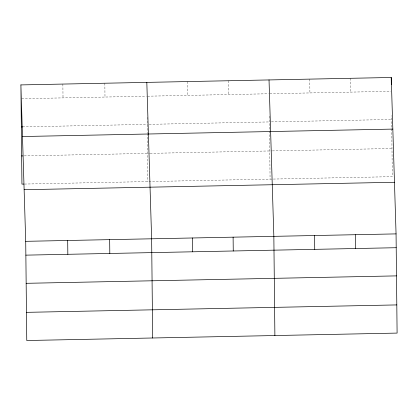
<?xml version="1.0" encoding="UTF-8"?>
<svg xmlns="http://www.w3.org/2000/svg" width="418" height="418" viewBox="0 0 418 418"><rect width="100%" height="100%" fill="white"/><g stroke="black" fill="none" stroke-linecap="round" stroke-linejoin="round"><path stroke-width="0.31" stroke-dasharray="2.09 1.57" d="M21.689 98.716L146.316 96.218M147.606 96.192L268.528 93.763M269.819 93.736L390.741 91.312M22.629 126.879L147.256 124.376M149.195 124.339L269.469 121.925M271.407 121.884L391.682 119.475M24.228 155.883L149.503 153.369M150.146 153.354L271.716 150.914M272.358 150.903L391.985 148.5M24.521 184.056L392.283 176.673L391.645 115.629M350.503 78.297L350.65 92.117M309.769 79.117L309.91 92.932M269.411 116.162L269.558 130.311M269.563 130.954L270.07 179.129M228.291 80.752L228.437 94.567M187.557 81.567L187.698 95.388M147.183 117.333L147.345 132.762M147.35 133.41L147.857 181.579M104.845 83.229L104.991 97.044M62.872 84.07L63.019 97.89"/><path stroke-width="0.63" d="M20.9 84.911L391.243 77.482L396.06 233.892L397.1 333.089L26.757 340.518L25.717 241.327L20.9 84.911L21.94 184.108L23.878 184.066M21.339 126.905L22.629 126.879M22.488 136.529L392.831 129.094M21.642 155.935L22.938 155.909M24.129 189.709L394.472 182.274M25.717 241.327L396.06 233.892M25.864 255.142L396.207 247.712M26.156 283.315L396.499 275.885M26.459 312.345L396.807 304.915M269.03 79.932L273.847 236.348L274.887 335.539M146.817 82.383L151.635 238.798L152.674 337.995M391.243 77.482L391.316 84.389M355.321 234.712L355.467 248.527M314.587 235.527L314.728 249.347M233.108 237.163L233.254 250.983M192.374 237.978L192.515 251.798M109.662 239.639L109.809 253.46M67.69 240.481L67.836 254.301"/></g></svg>
